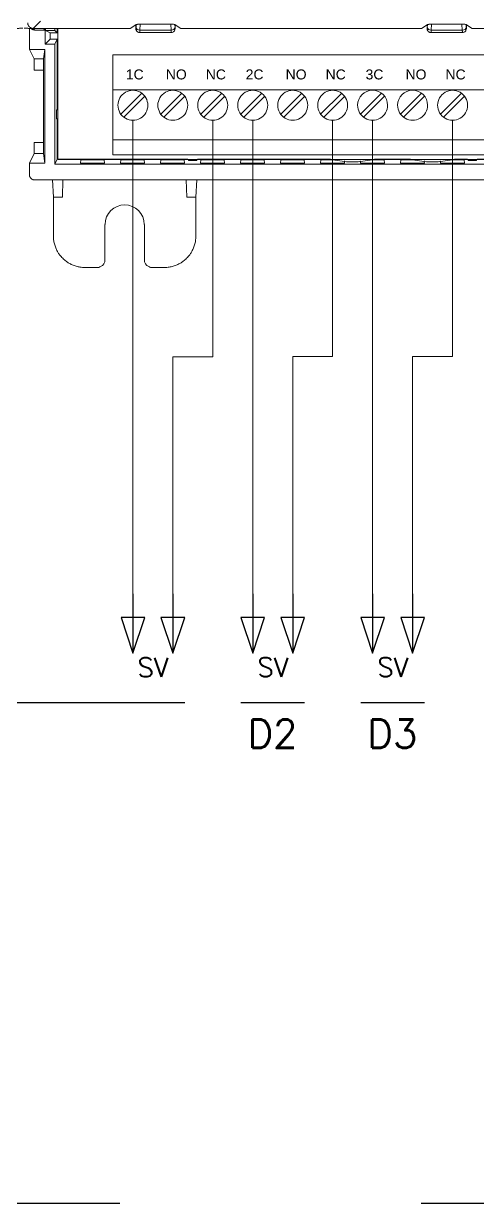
# Model space of a CAD drawing. Header units: inches. Extents: x 75782 to 87231, y -34126 to -18655.
# Drawn here: x 77274.7 to 77370.4, y -28689.3 to -28440.6 of the extents above; entities that cross this region are included whole.
import ezdxf
from ezdxf.enums import TextEntityAlignment as Align

# ---------------------------------------------------------------- set-up
doc = ezdxf.new("R2010")
doc.units = ezdxf.units.IN
doc.header["$MEASUREMENT"] = 0
doc.linetypes.add('DASHED', pattern=[19.05, 12.7, -6.35])
doc.layers.add('A-Cables 220V', color=6, linetype='Continuous', lineweight=18)
doc.layers.add('COMPONENTES', color=251, linetype='Continuous', lineweight=18)
doc.layers.add('TEXTOS', color=7, linetype='Continuous')
doc.styles.add('ARIAL', font='arial.ttf')
doc.styles.get("Standard").update_dxf_attribs({"font": 'ROMANS.SHX'})

# ---------------------------------------------------------------- blocks, each defined once
blk = doc.blocks.new('AK2-XM')
at = {"layer": 'COMPONENTES'}
for p, q in [((31780.46, 23261.06), (31781.96, 23262.56)), ((31802.15, 23261.9), (31802.07, 23261.85)), ((31802.11, 23261.26), (31802.15, 23261.9)), ((31802.94, 23260.68), (31803.01, 23261.94)), ((31809.43, 23261.94), (31803.01, 23261.94)), ((31809.5, 23260.68), (31809.43, 23261.94)), ((31810.33, 23261.26), (31810.3, 23261.9)), ((31810.3, 23261.9), (31810.37, 23261.85)), ((31863.54, 23261.9), (31863.46, 23261.85)), ((31863.5, 23261.26), (31863.54, 23261.9)), ((31864.33, 23260.68), (31864.4, 23261.94)), ((31870.82, 23261.94), (31864.4, 23261.94)), ((31870.89, 23260.68), (31870.82, 23261.94)), ((31871.68, 23261.9), (31871.76, 23261.85)), ((31871.72, 23261.26), (31871.68, 23261.9)), ((31779.63, 23261.06), (31779.63, 23256.63)), ((31780.46, 23261.06), (31800.9, 23261.06)), ((31782.62, 23261.06), (31780.46, 23261.06)), ((31780.46, 23261.06), (31780.79, 23260.73)), ((31780.79, 23260.73), (31782.95, 23260.73)), ((31782.95, 23260.73), (31782.62, 23261.06)), ((31782.95, 23257.76), (31782.95, 23260.73)), ((31783.03, 23261.06), (31783.03, 23260.63)), ((31783.03, 23260.63), (31785.02, 23260.63)), ((31783.03, 23260.63), (31784.02, 23260.13)), ((31784.02, 23260.13), (31785.52, 23260.13)), ((31784.02, 23260.13), (31784.02, 23258.83)), ((31785.02, 23261.06), (31785.02, 23260.63)), ((31785.02, 23260.63), (31785.52, 23260.13)), ((31785.52, 23260.13), (31785.52, 23261.06)), ((31785.66, 23261.06), (31785.66, 23233.4)), ((31802.07, 23261.85), (31800.9, 23261.06)), ((31802.07, 23261.85), (31802.07, 23261.01)), ((31802.07, 23261.01), (31802.09, 23261.02)), ((31802.9, 23260.18), (31802.91, 23260.19)), ((31802.9, 23260.18), (31809.54, 23260.18)), ((31802.91, 23260.19), (31809.53, 23260.19)), ((31802.94, 23260.68), (31809.5, 23260.68)), ((31809.54, 23260.18), (31809.53, 23260.19)), ((31810.37, 23261.01), (31810.36, 23261.02)), ((31810.37, 23261.85), (31811.55, 23261.06)), ((31810.37, 23261.01), (31810.37, 23261.85)), ((31811.55, 23261.06), (31862.28, 23261.06)), ((31863.46, 23261.85), (31862.28, 23261.06)), ((31863.46, 23261.01), (31863.46, 23261.85)), ((31863.46, 23261.01), (31863.47, 23261.02)), ((31864.29, 23260.18), (31864.3, 23260.19)), ((31864.29, 23260.18), (31870.93, 23260.18)), ((31864.3, 23260.19), (31870.92, 23260.19)), ((31864.33, 23260.68), (31870.89, 23260.68)), ((31870.93, 23260.18), (31870.92, 23260.19)), ((31871.76, 23261.01), (31871.75, 23261.02)), ((31871.76, 23261.85), (31872.94, 23261.06)), ((31871.76, 23261.01), (31871.76, 23261.85)), ((31872.94, 23261.06), (31923.67, 23261.06)), ((31784.02, 23258.83), (31782.95, 23257.76)), ((31782.95, 23257.76), (31784.98, 23257.76)), ((31785.52, 23258.83), (31784.02, 23258.83)), ((31784.98, 23257.76), (31785.52, 23258.83)), ((31784.98, 23257.76), (31784.98, 23232.44)), ((31785.52, 23243.98), (31785.52, 23258.83)), ((31779.63, 23256.63), (31782.86, 23256.63)), ((31779.63, 23256.63), (31780.62, 23254.63)), ((31780.62, 23254.63), (31782.62, 23254.63)), ((31780.62, 23254.63), (31780.62, 23252.28)), ((31782.62, 23254.63), (31782.86, 23256.63)), ((31782.62, 23252.28), (31782.62, 23254.63)), ((31782.86, 23256.63), (31782.86, 23232.69)), ((31797.24, 23255.5), (31898.3, 23255.5)), ((31797.24, 23234.45), (31797.24, 23255.5)), ((31780.62, 23252.28), (31782.62, 23252.28)), ((31782.62, 23237.03), (31782.62, 23252.28)), ((31797.24, 23237.61), (31797.24, 23251.29)), ((31797.24, 23248.13), (31898.3, 23248.13)), ((31798.92, 23242.98), (31803.35, 23247.4)), ((31807.35, 23242.98), (31811.77, 23247.4)), ((31815.77, 23242.98), (31820.19, 23247.4)), ((31824.19, 23242.98), (31828.61, 23247.4)), ((31832.61, 23242.98), (31837.03, 23247.4)), ((31841.03, 23242.98), (31845.46, 23247.4)), ((31849.46, 23242.98), (31853.88, 23247.4)), ((31857.88, 23242.98), (31862.3, 23247.4)), ((31866.3, 23242.98), (31870.72, 23247.4)), ((31799.56, 23242.34), (31803.98, 23246.77)), ((31807.98, 23242.34), (31812.4, 23246.77)), ((31816.4, 23242.34), (31820.82, 23246.77)), ((31824.82, 23242.34), (31829.24, 23246.77)), ((31833.24, 23242.34), (31837.67, 23246.77)), ((31841.67, 23242.34), (31846.09, 23246.77)), ((31850.09, 23242.34), (31854.51, 23246.77)), ((31858.51, 23242.34), (31862.93, 23246.77)), ((31866.93, 23242.34), (31871.35, 23246.77)), ((31785.52, 23243.98), (31785.37, 23243.83)), ((31785.37, 23243.83), (31785.37, 23242.08)), ((31785.52, 23241.93), (31785.37, 23242.08)), ((31785.52, 23233.51), (31785.52, 23241.93)), ((31797.24, 23237.61), (31898.3, 23237.61)), ((31779.63, 23232.69), (31780.62, 23234.68)), ((31780.62, 23237.03), (31782.62, 23237.03)), ((31780.62, 23234.68), (31780.62, 23237.03)), ((31780.62, 23234.68), (31782.62, 23234.68)), ((31782.62, 23234.68), (31782.62, 23237.03)), ((31782.62, 23234.68), (31782.86, 23232.69)), ((31782.86, 23232.69), (31779.63, 23232.69)), ((31779.63, 23232.69), (31779.63, 23230.28)), ((31785.52, 23233.51), (31784.98, 23232.44)), ((31784.98, 23232.44), (31898.4, 23232.44)), ((31813, 23233.51), (31785.52, 23233.51)), ((31785.66, 23233.4), (31898.3, 23233.4)), ((31790.48, 23233.33), (31790.42, 23232.66)), ((31790.42, 23232.66), (31795.48, 23232.66)), ((31795.42, 23233.33), (31790.48, 23233.33)), ((31795.48, 23232.66), (31795.42, 23233.33)), ((31797.24, 23234.45), (31898.3, 23234.45)), ((31798.91, 23233.33), (31798.85, 23232.66)), ((31798.85, 23232.66), (31803.91, 23232.66)), ((31803.85, 23233.33), (31798.91, 23233.33)), ((31803.91, 23232.66), (31803.85, 23233.33)), ((31807.33, 23233.33), (31807.28, 23232.66)), ((31807.28, 23232.66), (31812.33, 23232.66)), ((31812.28, 23233.33), (31807.33, 23233.33)), ((31812.33, 23232.66), (31812.28, 23233.33)), ((31813, 23233.51), (31813.14, 23233.22)), ((31813.14, 23233.22), (31814.9, 23233.22)), ((31815.04, 23233.51), (31814.9, 23233.22)), ((31843.08, 23233.51), (31815.04, 23233.51)), ((31815.76, 23233.33), (31815.7, 23232.66)), ((31815.7, 23232.66), (31820.76, 23232.66)), ((31820.71, 23233.33), (31815.76, 23233.33)), ((31820.76, 23232.66), (31820.71, 23233.33)), ((31824.19, 23233.33), (31824.13, 23232.66)), ((31824.13, 23232.66), (31829.19, 23232.66)), ((31829.13, 23233.33), (31824.19, 23233.33)), ((31829.19, 23232.66), (31829.13, 23233.33)), ((31832.62, 23233.33), (31832.56, 23232.66)), ((31832.56, 23232.66), (31837.62, 23232.66)), ((31837.56, 23233.33), (31832.62, 23233.33)), ((31837.62, 23232.66), (31837.56, 23233.33)), ((31840.99, 23232.66), (31841.05, 23233.33)), ((31846.05, 23232.66), (31840.99, 23232.66)), ((31841.05, 23233.33), (31843.54, 23233.33)), ((31843.54, 23233.33), (31843.08, 23233.51)), ((31846.02, 23233), (31843.54, 23233.33)), ((31846.01, 23233.11), (31846.02, 23233)), ((31846.01, 23233.11), (31846.12, 23233.11)), ((31846.02, 23233), (31846.05, 23232.66)), ((31846.5, 23232.96), (31846.12, 23233.11)), ((31846.5, 23232.96), (31848.97, 23232.96)), ((31848.97, 23232.96), (31849.34, 23233.11)), ((31849.46, 23233.11), (31849.34, 23233.11)), ((31849.45, 23233), (31849.42, 23232.66)), ((31849.42, 23232.66), (31854.48, 23232.66)), ((31849.45, 23233), (31851.93, 23233.33)), ((31849.46, 23233.11), (31849.45, 23233)), ((31851.93, 23233.33), (31852.38, 23233.51)), ((31854.42, 23233.33), (31851.93, 23233.33)), ((31859.94, 23233.51), (31852.38, 23233.51)), ((31854.48, 23232.66), (31854.42, 23233.33)), ((31857.85, 23232.66), (31857.91, 23233.33)), ((31862.91, 23232.66), (31857.85, 23232.66)), ((31857.91, 23233.33), (31860.39, 23233.33)), ((31860.39, 23233.33), (31859.94, 23233.51)), ((31862.88, 23233), (31860.39, 23233.33)), ((31862.87, 23233.11), (31862.88, 23233)), ((31862.87, 23233.11), (31862.98, 23233.11)), ((31862.88, 23233), (31862.91, 23232.66)), ((31863.35, 23232.96), (31862.98, 23233.11)), ((31865.83, 23232.96), (31863.35, 23232.96)), ((31865.83, 23232.96), (31866.2, 23233.11)), ((31866.31, 23233.11), (31866.2, 23233.11)), ((31866.3, 23233), (31866.28, 23232.66)), ((31866.28, 23232.66), (31871.33, 23232.66)), ((31866.3, 23233), (31868.79, 23233.33)), ((31866.31, 23233.11), (31866.3, 23233)), ((31868.79, 23233.33), (31869.24, 23233.51)), ((31871.28, 23233.33), (31868.79, 23233.33)), ((31872, 23233.51), (31869.24, 23233.51)), ((31871.33, 23232.66), (31871.28, 23233.33)), ((31872, 23233.51), (31872.14, 23233.22)), ((31872.14, 23233.22), (31873.89, 23233.22)), ((31874.04, 23233.51), (31873.89, 23233.22)), ((31898.4, 23233.51), (31874.04, 23233.51)), ((32015.82, 23229.12), (31780.79, 23229.12)), ((31784.72, 23225.52), (31784.5, 23229.12)), ((31786.72, 23229.12), (31786.6, 23225.52)), ((31812.84, 23225.52), (31812.71, 23229.12)), ((31814.72, 23225.52), (31814.94, 23229.12)), ((31784.72, 23217.3), (31784.72, 23225.52)), ((31784.72, 23225.52), (31786.6, 23225.52)), ((31814.72, 23225.52), (31812.84, 23225.52)), ((31814.72, 23225.52), (31814.72, 23217.3)), ((31795.57, 23219.73), (31795.57, 23212.33)), ((31803.87, 23212.33), (31803.87, 23219.73)), ((31793.91, 23210.67), (31791.35, 23210.67)), ((31808.09, 23210.67), (31805.52, 23210.67))]:
    blk.add_line(p, q, dxfattribs=at)
for centre, major_axis, start_param, end_param in [((31801.45, 23244.87), (2.23, 2.23), 5.497787, 8.63938), ((31809.87, 23244.87), (2.23, 2.23), 5.497787, 8.63938), ((31818.29, 23244.87), (2.23, 2.23), 5.497787, 8.63938), ((31826.72, 23244.87), (2.23, 2.23), 5.497787, 8.63938), ((31835.14, 23244.87), (2.23, 2.23), 5.497787, 8.63938), ((31843.56, 23244.87), (2.23, 2.23), 5.497787, 8.63938), ((31851.98, 23244.87), (-2.23, 2.23), 3.926991, 7.068583), ((31860.41, 23244.87), (-2.23, 2.23), 3.926991, 7.068583), ((31868.83, 23244.87), (2.23, 2.23), 5.497787, 8.63938), ((31801.45, 23244.87), (2.23, 2.23), 2.356194, 5.497787), ((31809.87, 23244.87), (2.23, 2.23), 2.356194, 5.497787), ((31818.29, 23244.87), (2.23, 2.23), 2.356194, 5.497787), ((31826.72, 23244.87), (2.23, 2.23), 2.356194, 5.497787), ((31835.14, 23244.87), (-2.23, 2.23), 0.785398, 3.926991), ((31843.56, 23244.87), (2.23, 2.23), 2.356194, 5.497787), ((31851.98, 23244.87), (-2.23, 2.23), 0.785398, 3.926991), ((31860.41, 23244.87), (2.23, 2.23), 2.356194, 5.497787), ((31868.83, 23244.87), (2.23, 2.23), 2.356194, 5.497787), ((31799.72, 23219.73), (-2.93, 2.93), 3.926991, 7.068583)]:
    blk.add_ellipse(centre, major_axis=major_axis, ratio=1, start_param=start_param, end_param=end_param, dxfattribs=at)
for points, knots in [([(31780.46, 23261.06), (31780.38, 23261.06), (31780.23, 23261.07), (31780.03, 23261.14), (31779.85, 23261.24), (31779.72, 23261.32), (31779.63, 23261.39), (31779.55, 23261.48), (31779.47, 23261.62), (31779.38, 23261.79), (31779.3, 23262), (31779.3, 23262.14), (31779.3, 23262.22)], [0, 0, 0, 0, 0.273484, 0.487793, 0.721609, 0.93584, 1.02062, 1.1054, 1.319632, 1.553447, 1.767756, 2.04124, 2.04124, 2.04124, 2.04124]), ([(31803.01, 23261.94), (31803, 23261.94), (31802.98, 23261.94), (31802.96, 23261.94), (31802.94, 23261.94), (31802.93, 23261.94), (31802.91, 23261.94), (31802.87, 23261.94), (31802.83, 23261.94), (31802.77, 23261.94), (31802.71, 23261.94), (31802.67, 23261.93), (31802.64, 23261.93), (31802.63, 23261.93), (31802.61, 23261.93), (31802.59, 23261.93), (31802.56, 23261.93), (31802.53, 23261.93), (31802.5, 23261.93), (31802.47, 23261.93), (31802.44, 23261.93), (31802.42, 23261.93), (31802.4, 23261.92), (31802.38, 23261.92), (31802.36, 23261.92), (31802.33, 23261.92), (31802.3, 23261.92), (31802.28, 23261.92), (31802.26, 23261.91), (31802.24, 23261.91), (31802.22, 23261.91), (31802.2, 23261.91), (31802.19, 23261.91), (31802.17, 23261.91), (31802.16, 23261.9), (31802.16, 23261.9), (31802.16, 23261.9), (31802.15, 23261.9), (31802.15, 23261.9), (31802.15, 23261.9), (31802.15, 23261.9)], [0, 0, 0, 0, 0.0380853, 0.0643883, 0.0743339, 0.0841725, 0.1110232, 0.1430109, 0.1981567, 0.2583762, 0.3336642, 0.3956421, 0.4102855, 0.4249895, 0.4472656, 0.4719427, 0.4981627, 0.5252556, 0.5673489, 0.6104794, 0.6400925, 0.666071, 0.6816242, 0.6979172, 0.7305892, 0.7663845, 0.7954994, 0.822706, 0.8432929, 0.864254, 0.8852474, 0.9066629, 0.922306, 0.9374895, 0.9458745, 0.9530982, 0.9554406, 0.957911, 0.9614698, 0.9657258, 0.9657258, 0.9657258, 0.9657258]), ([(31809.43, 23261.94), (31809.63, 23261.94), (31809.92, 23261.94), (31810.2, 23261.91), (31810.3, 23261.9)], [0, 0, 0, 0, 0.6459799, 0.9648032, 0.9648032, 0.9648032, 0.9648032]), ([(31864.4, 23261.94), (31864.39, 23261.94), (31864.37, 23261.94), (31864.35, 23261.94), (31864.33, 23261.94), (31864.32, 23261.94), (31864.3, 23261.94), (31864.26, 23261.94), (31864.22, 23261.94), (31864.16, 23261.94), (31864.1, 23261.94), (31864.06, 23261.93), (31864.02, 23261.93), (31864, 23261.93), (31863.98, 23261.93), (31863.96, 23261.93), (31863.94, 23261.93), (31863.92, 23261.93), (31863.89, 23261.93), (31863.86, 23261.93), (31863.83, 23261.93), (31863.81, 23261.93), (31863.79, 23261.92), (31863.77, 23261.92), (31863.72, 23261.92), (31863.66, 23261.92), (31863.61, 23261.91), (31863.58, 23261.91), (31863.56, 23261.9), (31863.55, 23261.9), (31863.54, 23261.9), (31863.54, 23261.9), (31863.54, 23261.9), (31863.54, 23261.9), (31863.54, 23261.9)], [0, 0, 0, 0, 0.0352942, 0.0610532, 0.0726608, 0.0840812, 0.1114906, 0.1432889, 0.1980219, 0.2570198, 0.3300017, 0.3956954, 0.4214239, 0.4466071, 0.4694508, 0.4915677, 0.5070046, 0.5231929, 0.5642276, 0.6095419, 0.6396918, 0.6638018, 0.6764702, 0.6894844, 0.7533734, 0.8325137, 0.8847367, 0.9288723, 0.9437687, 0.9548537, 0.9564011, 0.9583008, 0.9615732, 0.9657892, 0.9657892, 0.9657892, 0.9657892]), ([(31870.82, 23261.94), (31871.02, 23261.94), (31871.3, 23261.94), (31871.59, 23261.91), (31871.68, 23261.9)], [0, 0, 0, 0, 0.6459799, 0.9648032, 0.9648032, 0.9648032, 0.9648032]), ([(31780.79, 23260.73), (31780.73, 23260.73), (31780.62, 23260.74), (31780.48, 23260.77), (31780.35, 23260.82), (31780.22, 23260.88), (31780.09, 23260.95), (31780.02, 23261.02), (31779.98, 23261.06)], [0, 0, 0, 0, 0.1099948, 0.1914019, 0.2754326, 0.3594664, 0.4409196, 0.541812, 0.541812, 0.541812, 0.541812]), ([(31802.9, 23260.18), (31802.88, 23260.18), (31802.83, 23260.18), (31802.77, 23260.19), (31802.74, 23260.2), (31802.73, 23260.2), (31802.71, 23260.21), (31802.69, 23260.21), (31802.66, 23260.22), (31802.63, 23260.23), (31802.6, 23260.25), (31802.57, 23260.26), (31802.52, 23260.28), (31802.48, 23260.31), (31802.44, 23260.34), (31802.39, 23260.37), (31802.35, 23260.41), (31802.33, 23260.43), (31802.31, 23260.45), (31802.3, 23260.46), (31802.28, 23260.48), (31802.26, 23260.5), (31802.25, 23260.52), (31802.23, 23260.55), (31802.21, 23260.57), (31802.2, 23260.59), (31802.18, 23260.62), (31802.17, 23260.63), (31802.17, 23260.65), (31802.16, 23260.67), (31802.14, 23260.7), (31802.11, 23260.77), (31802.08, 23260.87), (31802.08, 23260.96), (31802.07, 23261.01)], [0, 0, 0, 0, 0.094023, 0.158967, 0.17911, 0.19947, 0.22051, 0.243602, 0.275846, 0.308634, 0.346634, 0.385144, 0.44177, 0.499734, 0.55777, 0.617835, 0.680282, 0.73429, 0.751328, 0.768307, 0.793428, 0.821584, 0.854467, 0.887661, 0.921481, 0.955056, 0.983008, 1.007341, 1.022814, 1.037019, 1.086636, 1.145042, 1.276851, 1.446088, 1.446088, 1.446088, 1.446088]), ([(31802.11, 23261.26), (31802.11, 23261.23), (31802.11, 23261.18), (31802.11, 23261.13), (31802.1, 23261.1), (31802.1, 23261.08), (31802.1, 23261.08), (31802.1, 23261.07), (31802.1, 23261.06), (31802.1, 23261.05), (31802.09, 23261.04), (31802.09, 23261.04), (31802.09, 23261.03), (31802.09, 23261.03), (31802.09, 23261.02), (31802.09, 23261.02), (31802.09, 23261.02)], [0, 0, 0, 0, 0.102079, 0.1697011, 0.1861369, 0.2017783, 0.2085269, 0.2163344, 0.2260803, 0.2364262, 0.2438161, 0.2510468, 0.2574258, 0.2638333, 0.2693623, 0.2746238, 0.2746238, 0.2746238, 0.2746238]), ([(31802.91, 23260.19), (31802.69, 23260.25), (31802.26, 23260.36), (31802.14, 23260.8), (31802.09, 23261.02)], [0, 0, 0, 0, 0.70348, 1.407324, 1.407324, 1.407324, 1.407324]), ([(31802.11, 23261.26), (31802.19, 23261.11), (31802.35, 23260.77), (31802.73, 23260.71), (31802.94, 23260.68)], [0, 0, 0, 0, 0.535699, 1.202825, 1.202825, 1.202825, 1.202825]), ([(31802.94, 23260.68), (31802.94, 23260.6), (31802.94, 23260.49), (31802.93, 23260.38), (31802.93, 23260.34), (31802.93, 23260.32), (31802.93, 23260.28), (31802.92, 23260.24), (31802.92, 23260.21), (31802.92, 23260.2), (31802.91, 23260.19)], [0, 0, 0, 0, 0.2466161, 0.3646837, 0.3767632, 0.3929153, 0.4368078, 0.4903085, 0.5225105, 0.5441014, 0.5441014, 0.5441014, 0.5441014]), ([(31809.5, 23260.68), (31809.71, 23260.71), (31810.09, 23260.77), (31810.26, 23261.11), (31810.33, 23261.26)], [0, 0, 0, 0, 0.667126, 1.202825, 1.202825, 1.202825, 1.202825]), ([(31809.5, 23260.68), (31809.5, 23260.61), (31809.51, 23260.51), (31809.51, 23260.4), (31809.51, 23260.35), (31809.51, 23260.32), (31809.52, 23260.29), (31809.52, 23260.28), (31809.52, 23260.26), (31809.52, 23260.25), (31809.52, 23260.24), (31809.52, 23260.23), (31809.52, 23260.22), (31809.52, 23260.21), (31809.53, 23260.2), (31809.53, 23260.19), (31809.53, 23260.19)], [0, 0, 0, 0, 0.2031711, 0.3362566, 0.3685364, 0.4027074, 0.4256823, 0.4501773, 0.4653907, 0.480208, 0.4892735, 0.4985104, 0.5086733, 0.519834, 0.5331912, 0.5440355, 0.5440355, 0.5440355, 0.5440355]), ([(31810.36, 23261.02), (31810.3, 23260.8), (31810.19, 23260.36), (31809.75, 23260.25), (31809.53, 23260.19)], [0, 0, 0, 0, 0.703844, 1.407324, 1.407324, 1.407324, 1.407324]), ([(31809.54, 23260.18), (31809.76, 23260.24), (31810.2, 23260.35), (31810.31, 23260.79), (31810.37, 23261.01)], [0, 0, 0, 0, 0.704295, 1.408225, 1.408225, 1.408225, 1.408225]), ([(31810.33, 23261.26), (31810.33, 23261.24), (31810.33, 23261.19), (31810.34, 23261.14), (31810.34, 23261.1), (31810.34, 23261.08), (31810.34, 23261.07), (31810.35, 23261.06), (31810.35, 23261.05), (31810.35, 23261.05), (31810.35, 23261.04), (31810.35, 23261.04), (31810.35, 23261.03), (31810.35, 23261.03), (31810.36, 23261.02), (31810.36, 23261.02), (31810.36, 23261.02)], [0, 0, 0, 0, 0.0795941, 0.151573, 0.1788927, 0.203709, 0.2144887, 0.2257849, 0.2332507, 0.2405218, 0.2449358, 0.2497735, 0.2580614, 0.2663064, 0.270546, 0.2746592, 0.2746592, 0.2746592, 0.2746592]), ([(31864.29, 23260.18), (31864.24, 23260.18), (31864.15, 23260.19), (31864.05, 23260.22), (31863.98, 23260.25), (31863.95, 23260.26), (31863.93, 23260.28), (31863.91, 23260.28), (31863.9, 23260.29), (31863.87, 23260.31), (31863.85, 23260.32), (31863.83, 23260.34), (31863.8, 23260.36), (31863.78, 23260.37), (31863.76, 23260.39), (31863.74, 23260.4), (31863.73, 23260.42), (31863.71, 23260.43), (31863.69, 23260.46), (31863.65, 23260.5), (31863.62, 23260.54), (31863.59, 23260.59), (31863.56, 23260.63), (31863.54, 23260.67), (31863.53, 23260.71), (31863.51, 23260.74), (31863.5, 23260.77), (31863.49, 23260.79), (31863.49, 23260.81), (31863.48, 23260.84), (31863.48, 23260.86), (31863.47, 23260.9), (31863.46, 23260.95), (31863.46, 23260.99), (31863.46, 23261.01)], [0, 0, 0, 0, 0.168911, 0.300434, 0.35869, 0.408227, 0.422495, 0.438028, 0.462454, 0.49051, 0.52423, 0.558183, 0.591326, 0.624145, 0.65226, 0.677353, 0.694322, 0.71135, 0.765318, 0.827717, 0.887714, 0.945661, 1.0035, 1.060048, 1.098769, 1.136983, 1.169739, 1.200937, 1.222437, 1.243477, 1.278277, 1.315503, 1.375623, 1.44615, 1.44615, 1.44615, 1.44615]), ([(31863.5, 23261.26), (31863.5, 23261.23), (31863.5, 23261.18), (31863.49, 23261.13), (31863.49, 23261.1), (31863.49, 23261.08), (31863.49, 23261.08), (31863.49, 23261.07), (31863.49, 23261.06), (31863.48, 23261.05), (31863.48, 23261.04), (31863.48, 23261.04), (31863.48, 23261.03), (31863.48, 23261.03), (31863.48, 23261.02), (31863.47, 23261.02), (31863.47, 23261.02)], [0, 0, 0, 0, 0.102079, 0.1697011, 0.1861369, 0.2017783, 0.2085269, 0.2163344, 0.226062, 0.2362791, 0.2435115, 0.2508834, 0.2588819, 0.2664729, 0.2705674, 0.2746614, 0.2746614, 0.2746614, 0.2746614]), ([(31864.3, 23260.19), (31864.08, 23260.25), (31863.64, 23260.36), (31863.53, 23260.8), (31863.47, 23261.02)], [0, 0, 0, 0, 0.70348, 1.407324, 1.407324, 1.407324, 1.407324]), ([(31863.5, 23261.26), (31863.58, 23261.11), (31863.74, 23260.77), (31864.12, 23260.71), (31864.33, 23260.68)], [0, 0, 0, 0, 0.535699, 1.202825, 1.202825, 1.202825, 1.202825]), ([(31864.33, 23260.68), (31864.33, 23260.6), (31864.33, 23260.49), (31864.32, 23260.38), (31864.32, 23260.33), (31864.32, 23260.32), (31864.32, 23260.3), (31864.31, 23260.28), (31864.31, 23260.26), (31864.31, 23260.25), (31864.31, 23260.24), (31864.31, 23260.23), (31864.31, 23260.22), (31864.31, 23260.21), (31864.31, 23260.2), (31864.3, 23260.19), (31864.3, 23260.19)], [0, 0, 0, 0, 0.246976, 0.3675639, 0.3804684, 0.3977496, 0.4222679, 0.4499663, 0.4659069, 0.4807481, 0.4897439, 0.4988999, 0.508902, 0.5198938, 0.533208, 0.5440322, 0.5440322, 0.5440322, 0.5440322]), ([(31870.89, 23260.68), (31871.1, 23260.71), (31871.48, 23260.77), (31871.64, 23261.11), (31871.72, 23261.26)], [0, 0, 0, 0, 0.667126, 1.202825, 1.202825, 1.202825, 1.202825]), ([(31870.89, 23260.68), (31870.89, 23260.6), (31870.89, 23260.49), (31870.9, 23260.38), (31870.9, 23260.33), (31870.9, 23260.32), (31870.9, 23260.3), (31870.91, 23260.28), (31870.91, 23260.26), (31870.91, 23260.25), (31870.91, 23260.24), (31870.91, 23260.23), (31870.91, 23260.22), (31870.91, 23260.2), (31870.92, 23260.2), (31870.92, 23260.19), (31870.92, 23260.19)], [0, 0, 0, 0, 0.2457918, 0.3662936, 0.3793773, 0.3968313, 0.4214427, 0.4492291, 0.4651993, 0.4796398, 0.4881838, 0.4976773, 0.5143997, 0.5308928, 0.5379055, 0.5440996, 0.5440996, 0.5440996, 0.5440996]), ([(31871.75, 23261.02), (31871.69, 23260.8), (31871.58, 23260.36), (31871.14, 23260.25), (31870.92, 23260.19)], [0, 0, 0, 0, 0.703844, 1.407324, 1.407324, 1.407324, 1.407324]), ([(31870.93, 23260.18), (31871.15, 23260.24), (31871.59, 23260.35), (31871.7, 23260.79), (31871.76, 23261.01)], [0, 0, 0, 0, 0.704295, 1.408225, 1.408225, 1.408225, 1.408225]), ([(31871.72, 23261.26), (31871.72, 23261.24), (31871.72, 23261.19), (31871.73, 23261.14), (31871.73, 23261.1), (31871.73, 23261.08), (31871.73, 23261.07), (31871.73, 23261.06), (31871.74, 23261.05), (31871.74, 23261.05), (31871.74, 23261.04), (31871.74, 23261.04), (31871.74, 23261.03), (31871.74, 23261.03), (31871.74, 23261.02), (31871.75, 23261.02), (31871.75, 23261.02)], [0, 0, 0, 0, 0.0795941, 0.151573, 0.1788927, 0.203709, 0.2144887, 0.2257849, 0.2332507, 0.2405218, 0.2449358, 0.2497735, 0.2580614, 0.2663064, 0.270546, 0.2746592, 0.2746592, 0.2746592, 0.2746592]), ([(31780.79, 23229.12), (31780.71, 23229.12), (31780.56, 23229.12), (31780.36, 23229.2), (31780.18, 23229.29), (31780.05, 23229.37), (31779.96, 23229.45), (31779.88, 23229.54), (31779.8, 23229.67), (31779.71, 23229.84), (31779.63, 23230.05), (31779.63, 23230.2), (31779.63, 23230.28)], [0, 0, 0, 0, 0.273484, 0.487793, 0.721609, 0.93584, 1.02062, 1.1054, 1.319632, 1.553447, 1.767756, 2.04124, 2.04124, 2.04124, 2.04124]), ([(31791.35, 23210.67), (31791, 23210.68), (31790.37, 23210.69), (31789.48, 23210.93), (31788.69, 23211.23), (31788.06, 23211.51), (31787.63, 23211.76), (31787.2, 23212.1), (31786.66, 23212.62), (31786.14, 23213.16), (31785.8, 23213.59), (31785.55, 23214.02), (31785.28, 23214.64), (31784.97, 23215.43), (31784.73, 23216.33), (31784.72, 23216.95), (31784.72, 23217.3)], [0, 0, 0, 0, 1.171819, 2.089433, 3.092899, 4.011979, 4.376041, 4.764493, 5.830552, 6.896612, 7.285064, 7.649125, 8.568205, 9.571671, 10.489286, 11.661105, 11.661105, 11.661105, 11.661105]), ([(31814.72, 23217.3), (31814.71, 23216.95), (31814.7, 23216.33), (31814.46, 23215.43), (31814.16, 23214.64), (31813.88, 23214.02), (31813.63, 23213.59), (31813.3, 23213.16), (31812.77, 23212.62), (31812.23, 23212.1), (31811.81, 23211.76), (31811.37, 23211.51), (31810.75, 23211.23), (31809.96, 23210.93), (31809.06, 23210.69), (31808.44, 23210.68), (31808.09, 23210.67)], [0, 0, 0, 0, 1.171819, 2.089433, 3.092899, 4.011979, 4.376041, 4.764493, 5.830552, 6.896612, 7.285064, 7.649125, 8.568205, 9.571671, 10.489286, 11.661105, 11.661105, 11.661105, 11.661105]), ([(31795.57, 23212.33), (31795.57, 23212.21), (31795.56, 23212), (31795.46, 23211.71), (31795.32, 23211.46), (31795.2, 23211.27), (31795.1, 23211.14), (31794.97, 23211.04), (31794.78, 23210.92), (31794.53, 23210.79), (31794.24, 23210.68), (31794.03, 23210.67), (31793.91, 23210.67)], [0, 0, 0, 0, 0.390691, 0.696847, 1.03087, 1.336915, 1.458029, 1.579143, 1.885188, 2.21921, 2.525366, 2.916058, 2.916058, 2.916058, 2.916058]), ([(31805.52, 23210.67), (31805.41, 23210.67), (31805.2, 23210.68), (31804.91, 23210.79), (31804.66, 23210.92), (31804.46, 23211.04), (31804.34, 23211.14), (31804.23, 23211.27), (31804.11, 23211.46), (31803.98, 23211.71), (31803.87, 23212), (31803.87, 23212.21), (31803.87, 23212.33)], [0, 0, 0, 0, 0.390691, 0.696847, 1.03087, 1.336915, 1.458029, 1.579143, 1.885188, 2.21921, 2.525366, 2.916058, 2.916058, 2.916058, 2.916058])]:
    blk.add_open_spline(points, degree=3, knots=knots, dxfattribs=at)
for points in [[(31780.46, 23261.06), (31773.8, 23261.17), (31787.12, 23260.96), (31780.46, 23261.06)], [(31780.46, 23261.06), (31780.46, 23261.06), (31780.46, 23261.06), (31780.46, 23261.06)], [(32016.15, 23261.06), (32022.81, 23261.17), (32009.49, 23260.96), (32016.15, 23261.06)]]:
    blk.add_open_spline(points, degree=3, dxfattribs=at)
at = {"layer": 'COMPONENTES', "linetype": 'Continuous', "style": 'ARIAL'}
for s, p in [('1C', (31799.96, 23250.31)), ('NO', (31808.39, 23250.31)), ('NC', (31816.81, 23250.31)), ('2C', (31825.23, 23250.31)), ('NO', (31833.65, 23250.31)), ('NC', (31842.08, 23250.31)), ('3C', (31850.5, 23250.31)), ('NO', (31858.92, 23250.31)), ('NC', (31867.34, 23250.31))]:
    blk.add_text(s, height=2.106, dxfattribs=at).set_placement(p)
blk = doc.blocks.new('Arrow-down')
for p, q in [((0, 0), (0, -12.5)), ((2.5, -5), (-2.5, -5)), ((-2.5, -5), (0, -12.5)), ((0, -12.5), (2.5, -5))]:
    blk.add_line(p, q)
at = {"flags": 4}
blk.add_attdef('NAME', text='', height=4, dxfattribs=at).set_placement((7.5, -17.5), align=Align.RIGHT)

msp = doc.modelspace()

# ---------------------------------------------------------------- linework, layer by layer
at = {"ltscale": 0.1}
for p, q in [((77207.63, -28583.69), (77308.69, -28583.69)), ((77320.54, -28583.69), (77333.96, -28583.69)), ((77345.8, -28583.69), (77359.23, -28583.69))]:
    msp.add_line(p, q, dxfattribs=at)
at = {"linetype": 'DASHED', "ltscale": 10}
msp.add_lwpolyline([(75886.87, -27709.69), (77866.55, -27709.69), (77866.55, -28689.25), (75886.87, -28689.25)], close=True, dxfattribs=at)
at = {"layer": 'A-Cables 220V'}
for p, q in [((77297.77, -28460.94), (77297.77, -28560.78)), ((77314.62, -28460.94), (77314.62, -28510.78)), ((77323.04, -28460.94), (77323.04, -28560.74)), ((77339.88, -28460.94), (77339.88, -28510.74)), ((77348.3, -28460.94), (77348.3, -28560.74)), ((77365.15, -28460.94), (77365.15, -28510.74)), ((77306.19, -28510.78), (77306.19, -28560.78)), ((77314.62, -28510.78), (77306.19, -28510.78)), ((77331.46, -28510.74), (77331.46, -28560.74)), ((77339.88, -28510.74), (77331.46, -28510.74)), ((77356.73, -28510.74), (77356.73, -28560.74)), ((77365.15, -28510.74), (77356.73, -28510.74))]:
    msp.add_line(p, q, dxfattribs=at)

# ---------------------------------------------------------------- block references
ref = msp.add_blockref('Arrow-down', (77297.77, -28560.78))
ref.add_attrib('NAME', 'SV', dxfattribs={"height": 4}).set_placement((77305.27, -28578.28), align=Align.RIGHT)
for p in [(77306.19, -28560.78), (77331.46, -28560.74), (77356.73, -28560.74)]:
    msp.add_blockref('Arrow-down', p)
ref = msp.add_blockref('Arrow-down', (77323.04, -28560.74))
ref.add_attrib('NAME', 'SV', dxfattribs={"height": 4}).set_placement((77330.54, -28578.24), align=Align.RIGHT)
ref = msp.add_blockref('Arrow-down', (77348.3, -28560.74))
ref.add_attrib('NAME', 'SV', dxfattribs={"height": 4}).set_placement((77355.8, -28578.24), align=Align.RIGHT)
at = {"layer": 'COMPONENTES'}
for p in [(45256.54, -51702.65), (45496.32, -51702.65)]:
    msp.add_blockref('AK2-XM', p, dxfattribs=at)

# ---------------------------------------------------------------- texts
at = {"layer": 'TEXTOS', "char_height": 6, "attachment_point": 1}
for s, insert in [('D2', (77321.92, -28587.23)), ('D3', (77347.19, -28587.23))]:
    msp.add_mtext_dynamic_manual_height_columns(s, width=12.0814, gutter_width=1250, heights=[0], dxfattribs=dict(at, insert=insert))

doc.saveas('drawing.dxf')
